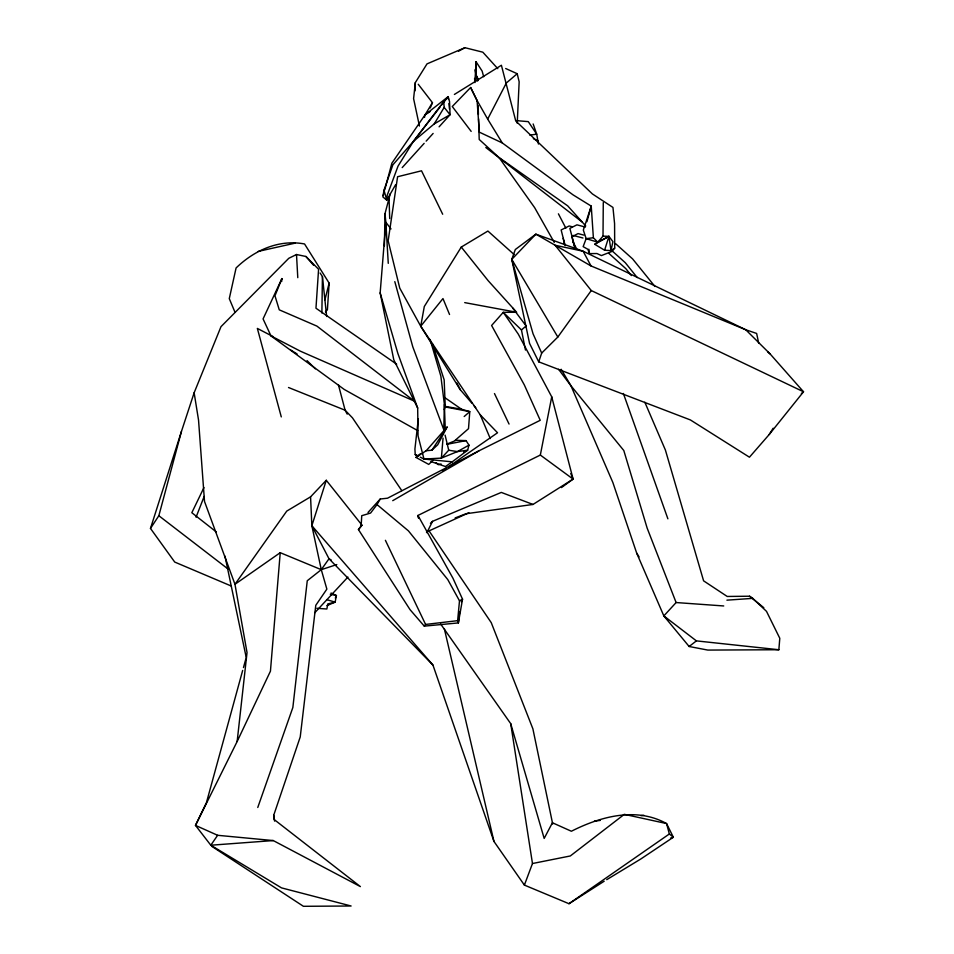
<?xml version="1.0" encoding="UTF-8"?>
<svg xmlns="http://www.w3.org/2000/svg" width="954" height="954" viewBox="0 0 954 954"><rect width="100%" height="100%" fill="white"/><g stroke="black" fill="none" stroke-linecap="round" stroke-linejoin="round"><path stroke-width="1.43" d="M454.39 94.446L501.399 65.254L515.744 120.967L592.386 193.924L612.957 207.435L614.579 223.606L614.71 248.112L612.074 251.391L610.977 250.58L604.597 250.234L594.736 244.296L597.776 242.185L603.011 236.151L603.274 202.63M321.88 313.007L322.428 276.588L320.103 273.011M384.39 245.846L385.011 213.624L390.281 193.65M430.099 339.517L440.855 376.138L444.385 404.413L443.765 429.646L412.772 346.779L394.801 281.645M414.99 90.88L415.336 82.581L427.01 63.882L464.932 47.7L482.819 52.184L497.785 68.652M517.235 123.257L519.155 81.805L517.211 73.72L505.68 68.509M474.901 82.593L476.046 61.712L482.128 71.061L483.69 76.737M234.97 312.185L229.282 298.638L236.079 267.967C254.432 250.246 278.806 239.168 304.553 243.962L329.142 283.123L327.401 309.788L325.421 311.946M447.08 444.015L456.179 440.307L466.053 440.605L468.974 445.148L467.651 450.193L452.22 461.843L423.981 459.053L418.055 435.93L417.673 408.026L393.775 359.741L380.157 292.902L385.845 222.318L385.011 213.624M561.155 369.27L570.969 385.798L612.85 482.474L636.712 553.177L663.841 615.914L689.134 646.502L707.82 650.079L778.858 649.734L779.788 638.274L766.503 611.359L752.742 598.361L749.546 596.214L727.222 596.465L703.599 580.843L665.403 450.061L644.844 402.242M336.798 564.577L321.283 569.669L280.237 552.688L270.435 671.187L237.152 741.485L195.487 825.389L210.81 845.22L281.502 887.876L351.108 906.002L303.42 906.3L211.752 846.305M443.05 438.184L441.368 458.111L423.981 459.053L420.225 457.133M281.657 281.549L281.907 278.58L263.065 318.91L270.984 335.903L344.251 389.447L417.697 430.612M361.745 525.117L358.442 529.565L410.053 609.666L424.28 626.134L458.373 622.914L457.634 620.66L459.494 600.817L447.772 579.579L408.431 530.877L377.009 504.583L380.241 499.002L387.527 498.203L478.944 450.837L540.226 420.297L524.33 384.927L491.608 325.481L503.247 312.34L516.71 312.268L464.717 302.621M415.336 82.581L413.595 98.644L419.438 126.047M237.152 741.485L247.026 652.56L234.97 584.289L204.514 501.458L198.539 420.094L194.139 392.786L220.994 326.662L288.776 258.307L296.503 254.515L305.936 256.483L318.588 269.255L315.965 308.225L396.673 364.225M418.329 418.77L414.918 449.012L415.217 454.581L417.721 455.857M459.685 611.597L458.373 622.914L462.535 599.184L452.947 578.219L417.959 515.458L540.334 455.058L551.722 396.816L518.26 334.079L503.247 312.34L521.456 329.929L525.463 350.07M439.949 107.218L413.452 141.323L392.881 164.815L383.997 190.132L382.864 196.918L386.74 200.137L395.588 184.754M471.872 403.172L460.222 389.661L420.726 326.232L424.303 306.52L461.283 247.062L487.899 231.047L514.242 254.635M614.71 248.112L610.977 250.58L612.921 241.648L608.938 236.353L603.011 236.151M424.506 117.402L425.067 114.814L432.448 102.662L418.246 84.262M324.909 299.866L329.142 283.123M383.234 195.51L383.985 192.696M384.736 189.882L391.879 163.182L425.067 114.814L448.165 96.64L449.525 101.482L450.073 114.707L439.102 126.822M230.904 585.875L174.725 562.061L150.482 528.433L158.841 515.732L181.439 431.458L194.139 392.786M242.674 670.435L206.422 802.684L195.487 825.389L217.631 835.299L273.261 840.569L360.385 886.6L274.168 819.546L273.715 815.276L300.236 736.929L315.786 605.313L326.864 589.119L321.283 569.669L311.851 525.726L310.575 496.843L326.28 480.291L362.246 525.475M243.461 667.561L245.834 658.94M586.925 221.722L591.241 206.112L573.044 194.855L502.281 142.933L479.325 132.141L477.083 100.504L470.632 87.506L452.268 106.514L471.169 131.39M604.597 250.234L608.938 236.353L597.776 242.185L586.15 238.655L583.335 230.081L591.241 206.112L593.376 237.737L597.776 242.185M604.192 881.21L568.989 903.712L524.39 885.097L493.957 841.44L432.937 665.057L329.011 558.758L311.851 525.726L326.28 480.291M150.482 528.433L181.439 431.458M538.724 361.828L541.681 353.087L557.828 337.036L591.265 290.541L555.109 245.238L535.862 234.171L515.327 249.507L511.773 259.369L529.565 343.416L538.724 361.828L690.398 419.939L749.45 457.204L769.222 434.511L803.518 391.772L770.093 353.922L745.742 329.75L583.144 251.236L535.862 234.171L511.773 259.369L533.047 333.781L541.681 353.087M444.302 409.528L445.268 406.726L444.159 379.859L432.353 343.5M257.771 807.478L292.854 707.498L307.26 580.736L321.283 569.669L329.011 558.758L331.312 560.093M524.39 885.097L532.475 863.525L510.712 723.645L440.617 623.952M196.059 517.211L204.156 496.438M281.907 278.58L274.967 295.8L279.26 309.835L316.919 326.113L414.203 401.05L300.45 351.215L270.984 335.903M430.242 107.957L432.448 102.662M335.307 598.11L336.404 595.534L331.038 593.03M461.295 601.807L462.535 599.184L459.494 600.817M203.965 487.554L191.826 512.715L216.153 531.819M426.879 532.702L432.52 521.337L501.303 492.419L533 504.451L573.092 479.099L551.722 396.816M502.281 142.933L487.673 119.095L506.347 82.986L517.211 73.72M426.223 450.717L447.08 427.046L437.695 444.814L431.876 450.216L426.223 450.717L415.944 457.407L428.74 464.407L432.722 460.579M383.997 190.132L386.74 200.137L387.193 195.26L398.045 166.103L413.452 141.323L434.225 123.901L444.17 107.397L443.741 101.565L448.165 96.64L448.463 99.419M769.222 434.511L773.157 428.227M431.876 450.216L447.08 427.046M217.631 835.299L210.81 845.22L273.261 840.569M377.009 504.583L370.581 513.049L361.745 515.697L361.113 526.393L358.442 529.565M413.452 141.323L443.741 101.565M424.28 626.134L425.591 624.441L457.634 620.66M441.774 104.868L448.165 96.64M448.571 466.756L497.535 432.77L480.244 414.823L420.726 326.232L442.966 298.566L449.537 314.498M402.206 167.594L424.148 143.35M426.14 141.144L433.128 133.441M368.005 512.477L380.241 499.002M314.653 612.873L347.924 577.075M723.728 605.957L676.112 602.546L663.841 615.914L696.408 640.885L778.858 649.734M463.871 451.969L467.651 450.193L457.455 451.588L448.726 450.228L441.368 458.111L457.455 451.588L468.974 445.148M430.445 523.293L432.52 521.337M464.181 416.528L469.773 411.627L461.497 409.206L445.733 406.487M455.165 440.319L468.509 428.68L469.773 411.627L444.91 406.893M801.372 393.608L803.518 391.772L591.265 290.541M521.456 329.929L525.952 326.137M415.944 457.407L420.44 453.699M689.134 646.502L696.408 640.885M561.453 487.589L573.092 479.099L570.79 473.613M280.237 552.688L234.97 584.289L286.76 511.094L310.575 496.843M442.453 471.002L446.126 468.45M568.989 903.712L669.338 833.987L666.572 823.564C636.175 806.667 600.46 816.529 571.374 831.244L552.426 822.753L544.174 838.423L510.712 723.645M452.22 461.843L445.47 466.53L430.958 461.569M425.067 114.814L430.051 111.594M606.72 879.671L640.873 858.946L673.345 837.242L666.572 823.564L624.321 814.334L570.313 855.965L532.475 863.525M434.225 123.901L450.073 114.707L444.17 107.397M392.738 500.671L478.944 450.837M594.736 244.296L608.938 236.353L610.977 250.58M458.48 51.254L464.932 47.7M426.45 532.082L468.855 512.751M612.074 251.391L601.425 255.577L596.942 253.537L589.489 253.621L587.831 249.268L583.144 246.645L586.15 238.655L593.376 237.737M455.165 517.927L466.041 513.741L533 504.451M326.936 605.611L335.14 602.141L336.404 595.534L330.275 594.259M670.519 838.125L673.345 837.242L669.338 833.987M441.07 463.954L438.315 464.729L436.216 462.678M258.26 251.391L295.001 243.175M447.223 444.266L466.053 440.605M529.816 135.122L536.72 134.168L538.414 144.042M594.414 821.12L600.233 820.428M640.945 815.634L643.855 815.288M726.912 600.161L752.742 598.361M316.847 608.294L326.852 609.01L327.83 603.906L335.14 602.141L326.733 599.637M516.484 120.633L528.277 121.635L536.72 134.168L533.155 123.972M573.092 235.435L582.954 237.999M583.776 235.089L578.064 233.587L571.84 236.819L575.179 249.316M571.947 226.706L569.156 225.967L561.143 229.962L565.138 245.583M585.386 227.076L576.943 224.834L569.86 228.388L575.465 249.364M288.513 387.503L345.109 410.22L352.443 417.816L401.777 490.618M591.015 265.951L583.144 251.236L555.109 245.238L591.015 265.951L745.742 329.75L756.641 333.447L758.668 343.082M415.217 454.581L417.828 455.833M533.346 138.652L538.378 141.168M272.868 336.476L257.353 328.426L281.287 416.91M290.72 350.035L297.052 353.934M582.035 221.9L485.801 147.5M444.373 397.329L461.497 409.206M478.562 118.845L479.206 139.463L499.097 157.589L567.666 205.837L585.744 225.979M540.334 455.058L573.092 479.099M158.841 515.732L228.507 569.347M749.546 596.214L763.808 607.698M767.863 352.026L770.093 353.922M615.449 243.544L632.609 258.916L654.945 286.486M612.396 251.129L625.347 262.767L637.224 277.566M608.747 253.275L625.836 268.67L631.369 275.587M307.033 360.6L315.333 368.828M515.732 311.183L488.174 280.703L461.283 247.062M305.936 256.483L313.592 265.248M311.851 525.726L432.937 665.057M473.816 405.426L475.748 407.68M391.009 228.924L385.845 222.318L388.266 263.34M512.632 307.963L525.892 325.648M558.591 369.293L570.969 385.798L623.797 450.515L647.146 528.087L676.112 602.546M499.097 157.589L534.645 207.65L554.274 242.435M428.537 530.114L491.25 622.664L532.892 728.832L552.7 824.041M636.712 553.177L639.073 556.886M511.773 259.369L557.828 337.036M477.083 100.504L487.673 119.095M420.726 326.232L399.762 288.144L388.159 240.813L397.591 176.74L421.525 170.802L442.68 214.233M347.22 414.143L345.109 410.22L338.396 384.724M474.961 69.869L476.201 75.318L478.228 79.182M558.412 213.827L565.877 228.173M572.662 241.219L576.729 249.042M456.942 383.091L460.222 389.661M470.632 87.506L477.429 101.386M494.482 393.561L509.054 424.065M385.404 540.31L425.591 624.441M480.244 414.823L490.249 438.554M476.046 61.712L476.201 75.318L478.121 80.589M417.673 408.026L397.866 353.457L380.157 292.902M623.379 393.465L667.883 518.821M563.134 238.381L564.577 244.021M445.089 435.131L448.726 450.228M444.302 628.591L493.957 841.44M476.201 75.318L477.394 81.007M224.977 556.075L246.227 657.497M273.715 815.276L274.609 821.132M588.892 249.256L589.489 253.621M448.905 103.581L449.489 109.15M322.428 276.588L326.673 316.489M474.579 78.407L474.794 81.197M296.503 254.515L297.779 277.662M444.385 404.413L445.268 429.682M389.029 197.728L389.709 218.561M478.145 105.596L478.419 114.432M418.639 518.225L417.959 515.458L418.663 518.344"/></g></svg>
